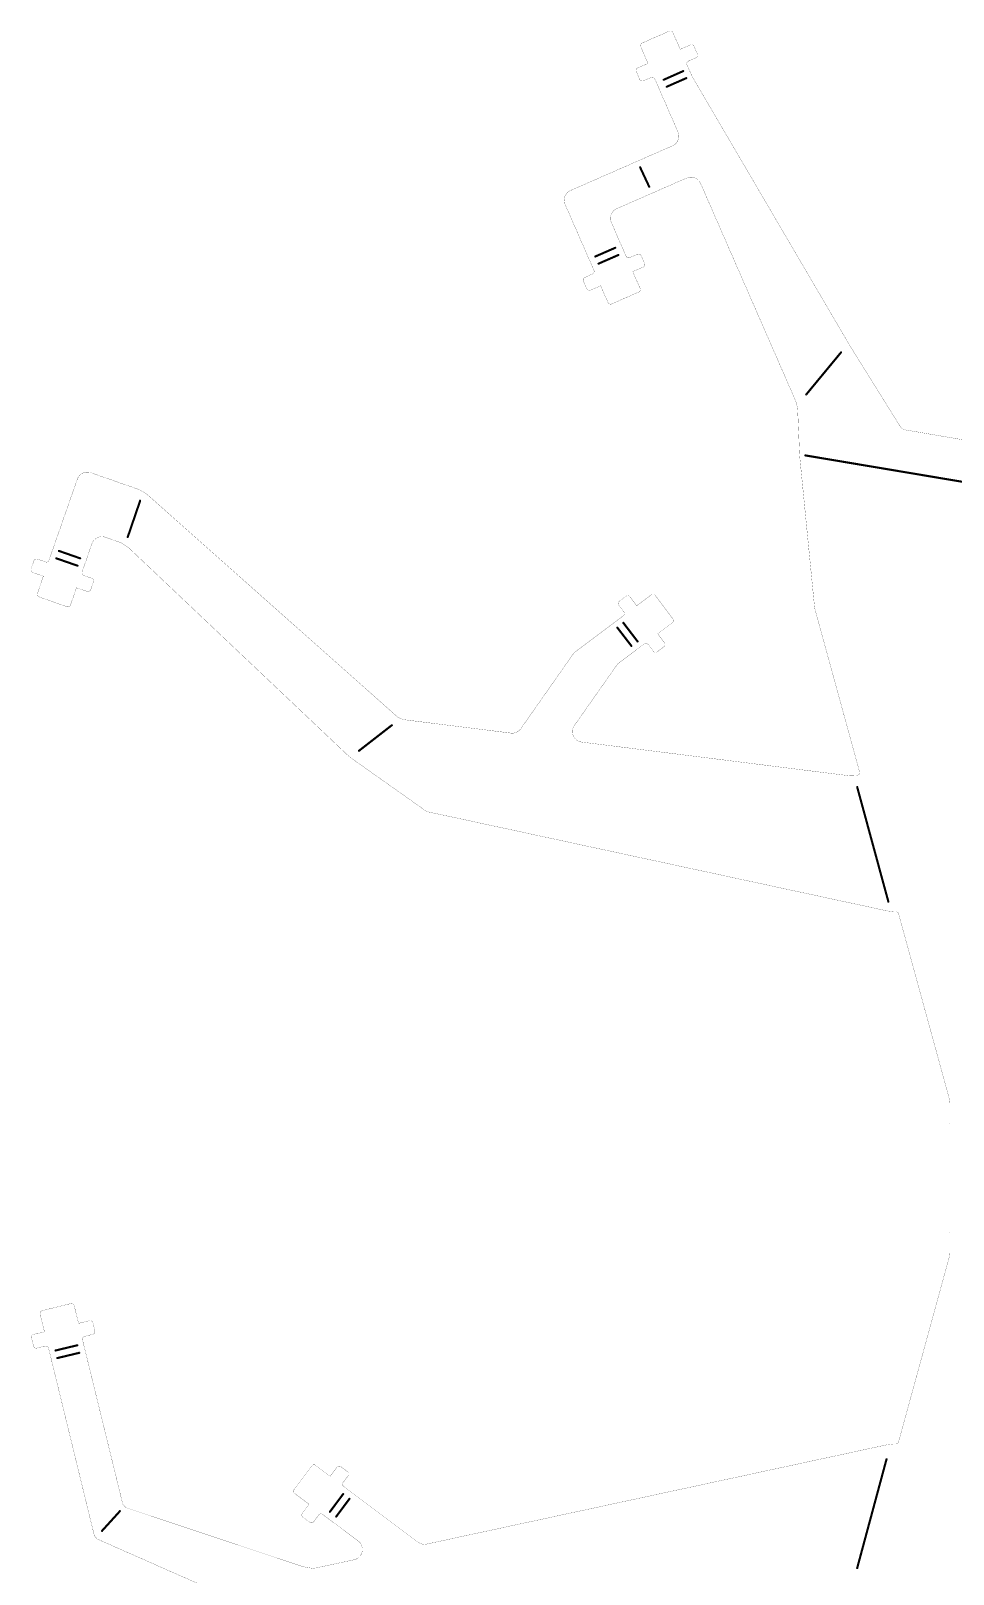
# Model space of a CAD drawing. Extents: x 325 to 617, y 86 to 372.
# Drawn here: x 325.1 to 390.8, y 230.5 to 340.4 of the extents above; entities that cross this region are included whole.
import ezdxf

# ---------------------------------------------------------------- set-up
doc = ezdxf.new("R2010")
doc.units = 0
doc.layers.add('BOTTOMOVERLAY', color=54, linetype='CONTINUOUS')
doc.layers.add('MECHANICAL1', color=6, linetype='CONTINUOUS')

msp = doc.modelspace()

# ---------------------------------------------------------------- linework, layer by layer
at = {"layer": 'BOTTOMOVERLAY', "const_width": 0.15}
for points in [[(370.18, 336.95), (371.58, 337.57)], [(370.39, 336.45), (371.8, 337.07)], [(368.5, 330.72), (369.15, 329.33)], [(365.31, 324.36), (366.73, 324.98)], [(365.54, 323.85), (366.96, 324.47)], [(380.34, 314.53), (382.82, 317.53)], [(380.28, 310.19), (408.55, 305.44)], [(331.99, 304.37), (332.88, 306.97)], [(327.08, 303.39), (328.6, 302.86)], [(326.9, 302.86), (328.42, 302.33)], [(366.88, 297.92), (367.89, 296.61)], [(367.31, 298.26), (368.32, 296.94)], [(348.47, 289.15), (350.81, 290.97)], [(383.97, 286.57), (386.19, 278.41)], [(326.85, 246.43), (328.4, 246.8)], [(326.98, 245.89), (328.53, 246.26)], [(383.97, 230.93), (386.06, 238.68)], [(346.4, 234.94), (347.34, 236.2)], [(346.85, 234.6), (347.79, 235.86)], [(330.16, 233.58), (331.44, 234.99)]]:
    msp.add_lwpolyline(points, dxfattribs=at)
at = {"layer": 'BOTTOMOVERLAY', "const_width": 0.075}
for points in [[(371.54, 337.57, 1), (371.61, 337.57, 1)], [(370.14, 336.95, 1), (370.21, 336.95, 1)], [(370.36, 336.45, 1), (370.43, 336.45, 1)], [(371.76, 337.07, 1), (371.83, 337.07, 1)], [(368.47, 330.72, 1), (368.54, 330.72, 1)], [(369.11, 329.33, 1), (369.19, 329.33, 1)], [(365.27, 324.36, 1), (365.35, 324.36, 1)], [(366.7, 324.98, 1), (366.77, 324.98, 1)], [(366.92, 324.47, 1), (366.99, 324.47, 1)], [(365.5, 323.85, 1), (365.57, 323.85, 1)], [(382.79, 317.53, 1), (382.86, 317.53, 1)], [(380.3, 314.53, 1), (380.37, 314.53, 1)], [(380.24, 310.19, 1), (380.31, 310.19, 1)], [(332.84, 306.97, 1), (332.91, 306.97, 1)], [(327.05, 303.39, 1), (327.12, 303.39, 1)], [(331.96, 304.37, 1), (332.03, 304.37, 1)], [(326.86, 302.86, 1), (326.94, 302.86, 1)], [(328.38, 302.33, 1), (328.45, 302.33, 1)], [(328.56, 302.86, 1), (328.64, 302.86, 1)], [(366.84, 297.92, 1), (366.91, 297.92, 1)], [(367.27, 298.26, 1), (367.35, 298.26, 1)], [(368.28, 296.94, 1), (368.36, 296.94, 1)], [(367.85, 296.61, 1), (367.92, 296.61, 1)], [(350.78, 290.97, 1), (350.85, 290.97, 1)], [(348.43, 289.15, 1), (348.51, 289.15, 1)], [(383.94, 286.57, 1), (384.01, 286.57, 1)], [(386.15, 278.41, 1), (386.23, 278.41, 1)], [(326.81, 246.43, 1), (326.89, 246.43, 1)], [(328.36, 246.8, 1), (328.44, 246.8, 1)], [(328.49, 246.26, 1), (328.57, 246.26, 1)], [(326.94, 245.89, 1), (327.02, 245.89, 1)], [(386.02, 238.68, 1), (386.1, 238.68, 1)], [(347.31, 236.2, 1), (347.38, 236.2, 1)], [(347.75, 235.86, 1), (347.83, 235.86, 1)], [(331.4, 234.99, 1), (331.47, 234.99, 1)], [(346.36, 234.94, 1), (346.44, 234.94, 1)], [(346.81, 234.6, 1), (346.89, 234.6, 1)], [(330.12, 233.58, 1), (330.2, 233.58, 1)], [(383.93, 230.93, 1), (384.01, 230.93, 1)]]:
    msp.add_lwpolyline(points, format="xyb", close=True, dxfattribs=at)
at = {"layer": 'MECHANICAL1', "const_width": 0.0127}
for points in [[(368.65, 339.57), (370.57, 340.41)], [(370.84, 340.31), (371.36, 339.12)], [(368.55, 339.31), (369.07, 338.11)], [(371.36, 339.12), (372.09, 339.44)], [(372.35, 339.33), (372.59, 338.78)], [(368.23, 337.53), (368.47, 336.98)], [(368.33, 337.79), (369.07, 338.11)], [(371.84, 338.02), (372.14, 337.34)], [(371.94, 338.28), (372.49, 338.52)], [(368.74, 336.88), (369.29, 337.12)], [(369.55, 337.01), (371.2, 333.23)], [(372.14, 337.34), (372.24, 337.13)], [(372.24, 337.13), (383.26, 318.33)], [(363.54, 329.06), (370.82, 332.25)], [(366.84, 327.77), (371.82, 329.95)], [(372.81, 329.57), (379.64, 313.95)], [(363.16, 328.07), (365.21, 323.38)], [(366.45, 326.79), (367.5, 324.38)], [(367.77, 324.28), (368.32, 324.52)], [(368.58, 324.41), (368.82, 323.87)], [(367.98, 323.28), (368.72, 323.6)], [(367.98, 323.28), (368.5, 322.09)], [(364.46, 322.61), (364.7, 322.06)], [(364.56, 322.87), (365.11, 323.11)], [(364.96, 321.96), (365.69, 322.28)], [(365.69, 322.28), (366.21, 321.09)], [(366.48, 320.98), (368.4, 321.83)], [(383.26, 318.33), (383.44, 318.02)], [(383.44, 318.02), (387.05, 312.23)], [(379.64, 313.95), (379.72, 313.52)], [(379.72, 313.52), (379.76, 312.78)], [(379.76, 312.78), (379.86, 310.42)], [(387.39, 312.01), (401.73, 309.56)], [(379.86, 310.42), (379.88, 310.08)], [(379.88, 310.08), (380.94, 299.31)], [(329.36, 308.96), (332.85, 307.74)], [(326.38, 302.72), (328.4, 308.5)], [(332.85, 307.74), (333.35, 307.43)], [(333.35, 307.43), (351.26, 291.52)], [(328.74, 301.89), (329.44, 303.9)], [(330.4, 304.36), (331.53, 303.97)], [(331.53, 303.97), (332.03, 303.64)], [(332.03, 303.64), (347.67, 288.83)], [(325.11, 302.11), (325.3, 302.67)], [(325.56, 302.8), (326.13, 302.6)], [(325.23, 301.85), (325.98, 301.59)], [(325.56, 300.36), (325.98, 301.59)], [(328.86, 301.64), (329.43, 301.44)], [(327.91, 299.53), (328.34, 300.76)], [(328.34, 300.76), (329.1, 300.5)], [(329.35, 300.62), (329.55, 301.19)], [(367.02, 299.8), (367.5, 300.16)], [(367.78, 300.12), (368.26, 299.48)], [(368.26, 299.48), (369.3, 300.26)], [(369.58, 300.22), (370.84, 298.54)], [(325.68, 300.11), (327.66, 299.41)], [(366.98, 299.52), (367.34, 299.04)], [(380.94, 299.31), (384.14, 287.65)], [(363.83, 296.16), (367.3, 298.76)], [(369.76, 297.48), (370.8, 298.26)], [(369.76, 297.48), (370.24, 296.84)], [(360, 290.72), (363.78, 296.11)], [(366.93, 295.36), (368.8, 296.76)], [(369.08, 296.72), (369.44, 296.24)], [(369.72, 296.2), (370.2, 296.56)], [(363.82, 290.95), (366.89, 295.32)], [(351.26, 291.52), (351.64, 291.37)], [(351.64, 291.37), (359.29, 290.41)], [(364.34, 289.77), (383.49, 287.36)], [(347.67, 288.83), (347.94, 288.61)], [(347.94, 288.61), (353.3, 284.82)], [(383.49, 287.36), (383.92, 287.38)], [(383.92, 287.38), (384, 287.41)], [(353.3, 284.82), (386.13, 277.74)], [(386.13, 277.74), (386.58, 277.69)], [(386.58, 277.69), (386.72, 277.69)], [(386.92, 277.54), (390.56, 264.27)], [(390.56, 264.27), (390.58, 264.1)], [(390.58, 262.6), (390.58, 264.1)], [(390.58, 254.86), (390.58, 262.6)], [(390.58, 253.35), (390.58, 254.86)], [(386.92, 239.92), (390.56, 253.19)], [(390.56, 253.19), (390.58, 253.35)], [(325.9, 249.27), (327.94, 249.77)], [(328.18, 249.62), (328.49, 248.36)], [(325.75, 249.03), (326.06, 247.76)], [(328.49, 248.36), (329.27, 248.55)], [(325.28, 247.57), (326.06, 247.76)], [(328.92, 247.43), (329.5, 247.58)], [(329.51, 248.4), (329.65, 247.82)], [(325.14, 247.33), (325.28, 246.75)], [(325.52, 246.6), (326.1, 246.74)], [(326.35, 246.6), (329.61, 233.25)], [(328.77, 247.19), (331.64, 235.48)], [(353.3, 232.64), (386.13, 239.72)], [(386.13, 239.72), (386.58, 239.77)], [(386.58, 239.77), (386.72, 239.77)], [(343.84, 236.53), (345.1, 238.21)], [(345.38, 238.25), (346.42, 237.47)], [(346.42, 237.47), (346.9, 238.11)], [(347.18, 238.15), (347.66, 237.79)], [(347.34, 237.03), (347.7, 237.51)], [(347.38, 236.75), (352.69, 232.77)], [(331.64, 235.48), (331.84, 235.25)], [(343.88, 236.25), (344.92, 235.47)], [(344.44, 234.83), (344.92, 235.47)], [(331.84, 235.25), (344.47, 231.03)], [(344.48, 234.55), (344.96, 234.19)], [(345.24, 234.23), (345.6, 234.71)], [(345.88, 234.75), (348.41, 232.86)], [(329.61, 233.25), (329.79, 233.01)], [(329.79, 233.01), (344.1, 226.69)], [(344.47, 231.03), (345.21, 230.9)], [(345.21, 230.9), (348.12, 231.52)]]:
    msp.add_lwpolyline(points, dxfattribs=at)
for points in [[(370.57, 340.41, -0.414214), (370.84, 340.31)], [(368.55, 339.31, -0.414214), (368.65, 339.57)], [(372.09, 339.44, -0.414214), (372.35, 339.33)], [(372.59, 338.78, -0.414214), (372.49, 338.52)], [(368.23, 337.53, -0.414214), (368.33, 337.79)], [(371.84, 338.02, -0.414214), (371.94, 338.28)], [(368.74, 336.88, -0.414214), (368.47, 336.98)], [(369.29, 337.12, -0.414214), (369.55, 337.01)], [(371.2, 333.23, -0.414214), (370.82, 332.25)], [(371.82, 329.95, -0.414214), (372.81, 329.57)], [(363.16, 328.07, -0.414214), (363.54, 329.06)], [(366.45, 326.79, -0.414214), (366.84, 327.77)], [(367.77, 324.28, -0.414214), (367.5, 324.38)], [(368.32, 324.52, -0.414214), (368.58, 324.41)], [(365.21, 323.38, -0.414214), (365.11, 323.11)], [(368.82, 323.87, -0.414214), (368.72, 323.6)], [(364.46, 322.61, -0.414214), (364.56, 322.87)], [(364.96, 321.96, -0.414214), (364.7, 322.06)], [(366.48, 320.98, -0.414214), (366.21, 321.09)], [(368.5, 322.09, -0.414214), (368.4, 321.83)], [(387.39, 312.01, -0.214103), (387.05, 312.23)], [(328.4, 308.5, -0.414214), (329.36, 308.96)], [(329.44, 303.9, -0.414214), (330.4, 304.36)], [(325.3, 302.67, -0.414214), (325.56, 302.8)], [(326.38, 302.72, -0.414214), (326.13, 302.6)], [(325.23, 301.85, -0.414214), (325.11, 302.11)], [(328.86, 301.64, -0.414214), (328.74, 301.89)], [(329.43, 301.44, -0.414214), (329.55, 301.19)], [(325.68, 300.11, -0.414214), (325.56, 300.36)], [(329.35, 300.62, -0.414214), (329.1, 300.5)], [(367.5, 300.16, -0.414214), (367.78, 300.12)], [(369.3, 300.26, -0.414214), (369.58, 300.22)], [(327.91, 299.53, -0.414214), (327.66, 299.41)], [(366.98, 299.52, -0.414214), (367.02, 299.8)], [(367.34, 299.04, -0.414214), (367.3, 298.76)], [(370.84, 298.54, -0.414214), (370.8, 298.26)], [(370.24, 296.84, -0.414214), (370.2, 296.56)], [(363.78, 296.11, -0.079061), (363.83, 296.16)], [(368.8, 296.76, -0.414214), (369.08, 296.72)], [(369.72, 296.2, -0.414214), (369.44, 296.24)], [(366.89, 295.32, -0.079061), (366.93, 295.36)], [(360, 290.72, -0.277863), (359.29, 290.41)], [(364.34, 289.77, -0.565113), (363.82, 290.95)], [(384.14, 287.65, -0.414214), (384, 287.41)], [(386.72, 277.69, -0.341522), (386.92, 277.54)], [(327.94, 249.77, -0.414214), (328.18, 249.62)], [(325.75, 249.03, -0.414214), (325.9, 249.27)], [(329.27, 248.55, -0.414214), (329.51, 248.4)], [(325.14, 247.33, -0.414214), (325.28, 247.57)], [(328.77, 247.19, -0.414214), (328.92, 247.43)], [(329.65, 247.82, -0.414214), (329.5, 247.58)], [(325.52, 246.6, -0.414214), (325.28, 246.75)], [(326.1, 246.74, -0.414214), (326.35, 246.6)], [(386.92, 239.92, -0.341522), (386.72, 239.77)], [(345.1, 238.21, -0.414214), (345.38, 238.25)], [(346.9, 238.11, -0.414214), (347.18, 238.15)], [(347.66, 237.79, -0.414214), (347.7, 237.51)], [(343.88, 236.25, -0.414214), (343.84, 236.53)], [(347.38, 236.75, -0.414214), (347.34, 237.03)], [(344.48, 234.55, -0.414214), (344.44, 234.83)], [(345.24, 234.23, -0.414214), (344.96, 234.19)], [(345.6, 234.71, -0.414214), (345.88, 234.75)], [(348.41, 232.86, -0.643131), (348.12, 231.52)], [(353.3, 232.64, -0.217189), (352.69, 232.77)]]:
    msp.add_lwpolyline(points, format="xyb", dxfattribs=at)
at = {"layer": 'MECHANICAL1', "const_width": 0.00635}
for points in [[(370.57, 340.41, 1), (370.58, 340.41, 1)], [(370.57, 340.41, 1), (370.58, 340.41, 1)], [(370.83, 340.31, 1), (370.84, 340.31, 1)], [(370.83, 340.31, 1), (370.84, 340.31, 1)], [(368.54, 339.31, 1), (368.55, 339.31, 1)], [(368.54, 339.31, 1), (368.55, 339.31, 1)], [(368.65, 339.57, 1), (368.65, 339.57, 1)], [(368.65, 339.57, 1), (368.65, 339.57, 1)], [(371.35, 339.12, 1), (371.36, 339.12, 1)], [(371.35, 339.12, 1), (371.36, 339.12, 1)], [(372.09, 339.44, 1), (372.09, 339.44, 1)], [(372.09, 339.44, 1), (372.09, 339.44, 1)], [(372.35, 339.33, 1), (372.36, 339.33, 1)], [(372.35, 339.33, 1), (372.36, 339.33, 1)], [(372.59, 338.78, 1), (372.6, 338.78, 1)], [(372.59, 338.78, 1), (372.6, 338.78, 1)], [(368.23, 337.53, 1), (368.23, 337.53, 1)], [(368.23, 337.53, 1), (368.23, 337.53, 1)], [(368.33, 337.79, 1), (368.34, 337.79, 1)], [(368.33, 337.79, 1), (368.34, 337.79, 1)], [(369.06, 338.11, 1), (369.07, 338.11, 1)], [(369.06, 338.11, 1), (369.07, 338.11, 1)], [(371.84, 338.02, 1), (371.84, 338.02, 1)], [(371.84, 338.02, 1), (371.84, 338.02, 1)], [(371.94, 338.28, 1), (371.95, 338.28, 1)], [(371.94, 338.28, 1), (371.95, 338.28, 1)], [(372.49, 338.52, 1), (372.49, 338.52, 1)], [(372.49, 338.52, 1), (372.49, 338.52, 1)], [(368.47, 336.98, 1), (368.48, 336.98, 1)], [(368.47, 336.98, 1), (368.48, 336.98, 1)], [(368.73, 336.88, 1), (368.74, 336.88, 1)], [(368.73, 336.88, 1), (368.74, 336.88, 1)], [(369.28, 337.12, 1), (369.29, 337.12, 1)], [(369.28, 337.12, 1), (369.29, 337.12, 1)], [(369.55, 337.01, 1), (369.55, 337.01, 1)], [(369.55, 337.01, 1), (369.55, 337.01, 1)], [(372.13, 337.34, 1), (372.14, 337.34, 1)], [(372.13, 337.34, 1), (372.14, 337.34, 1)], [(372.24, 337.13, 1), (372.24, 337.13, 1)], [(372.24, 337.13, 1), (372.24, 337.13, 1)], [(371.2, 333.23, 1), (371.21, 333.23, 1)], [(371.2, 333.23, 1), (371.21, 333.23, 1)], [(370.81, 332.25, 1), (370.82, 332.25, 1)], [(370.81, 332.25, 1), (370.82, 332.25, 1)], [(371.82, 329.95, 1), (371.82, 329.95, 1)], [(371.82, 329.95, 1), (371.82, 329.95, 1)], [(363.54, 329.06, 1), (363.55, 329.06, 1)], [(363.54, 329.06, 1), (363.55, 329.06, 1)], [(372.8, 329.57, 1), (372.81, 329.57, 1)], [(372.8, 329.57, 1), (372.81, 329.57, 1)], [(363.15, 328.07, 1), (363.16, 328.07, 1)], [(363.15, 328.07, 1), (363.16, 328.07, 1)], [(366.83, 327.77, 1), (366.84, 327.77, 1)], [(366.83, 327.77, 1), (366.84, 327.77, 1)], [(366.45, 326.79, 1), (366.45, 326.79, 1)], [(366.45, 326.79, 1), (366.45, 326.79, 1)], [(367.5, 324.38, 1), (367.51, 324.38, 1)], [(367.5, 324.38, 1), (367.51, 324.38, 1)], [(368.31, 324.52, 1), (368.32, 324.52, 1)], [(368.31, 324.52, 1), (368.32, 324.52, 1)], [(368.58, 324.41, 1), (368.58, 324.41, 1)], [(368.58, 324.41, 1), (368.58, 324.41, 1)], [(365.21, 323.38, 1), (365.21, 323.38, 1)], [(365.21, 323.38, 1), (365.21, 323.38, 1)], [(367.76, 324.28, 1), (367.77, 324.28, 1)], [(367.76, 324.28, 1), (367.77, 324.28, 1)], [(367.98, 323.28, 1), (367.99, 323.28, 1)], [(367.98, 323.28, 1), (367.99, 323.28, 1)], [(368.71, 323.6, 1), (368.72, 323.6, 1)], [(368.71, 323.6, 1), (368.72, 323.6, 1)], [(368.82, 323.87, 1), (368.82, 323.87, 1)], [(368.82, 323.87, 1), (368.82, 323.87, 1)], [(364.45, 322.61, 1), (364.46, 322.61, 1)], [(364.45, 322.61, 1), (364.46, 322.61, 1)], [(364.56, 322.87, 1), (364.56, 322.87, 1)], [(364.56, 322.87, 1), (364.56, 322.87, 1)], [(365.11, 323.11, 1), (365.11, 323.11, 1)], [(365.11, 323.11, 1), (365.11, 323.11, 1)], [(365.69, 322.28, 1), (365.7, 322.28, 1)], [(365.69, 322.28, 1), (365.7, 322.28, 1)], [(364.69, 322.06, 1), (364.7, 322.06, 1)], [(364.69, 322.06, 1), (364.7, 322.06, 1)], [(364.96, 321.96, 1), (364.96, 321.96, 1)], [(364.96, 321.96, 1), (364.96, 321.96, 1)], [(366.21, 321.09, 1), (366.22, 321.09, 1)], [(366.21, 321.09, 1), (366.22, 321.09, 1)], [(368.4, 321.83, 1), (368.4, 321.83, 1)], [(368.4, 321.83, 1), (368.4, 321.83, 1)], [(368.5, 322.09, 1), (368.51, 322.09, 1)], [(368.5, 322.09, 1), (368.51, 322.09, 1)], [(366.47, 320.98, 1), (366.48, 320.98, 1)], [(366.47, 320.98, 1), (366.48, 320.98, 1)], [(383.25, 318.33, 1), (383.26, 318.33, 1)], [(383.25, 318.33, 1), (383.26, 318.33, 1)], [(383.44, 318.02, 1), (383.44, 318.02, 1)], [(383.44, 318.02, 1), (383.44, 318.02, 1)], [(379.64, 313.95, 1), (379.64, 313.95, 1)], [(379.64, 313.95, 1), (379.64, 313.95, 1)], [(379.72, 313.52, 1), (379.73, 313.52, 1)], [(379.72, 313.52, 1), (379.73, 313.52, 1)], [(379.75, 312.78, 1), (379.76, 312.78, 1)], [(379.75, 312.78, 1), (379.76, 312.78, 1)], [(387.05, 312.23, 1), (387.05, 312.23, 1)], [(387.05, 312.23, 1), (387.05, 312.23, 1)], [(387.39, 312.01, 1), (387.39, 312.01, 1)], [(387.39, 312.01, 1), (387.39, 312.01, 1)], [(379.85, 310.42, 1), (379.86, 310.42, 1)], [(379.85, 310.42, 1), (379.86, 310.42, 1)], [(379.88, 310.08, 1), (379.89, 310.08, 1)], [(379.88, 310.08, 1), (379.89, 310.08, 1)], [(329.36, 308.96, 1), (329.36, 308.96, 1)], [(329.36, 308.96, 1), (329.36, 308.96, 1)], [(328.4, 308.5, 1), (328.41, 308.5, 1)], [(328.4, 308.5, 1), (328.41, 308.5, 1)], [(332.85, 307.74, 1), (332.86, 307.74, 1)], [(332.85, 307.74, 1), (332.86, 307.74, 1)], [(333.35, 307.43, 1), (333.36, 307.43, 1)], [(333.35, 307.43, 1), (333.36, 307.43, 1)], [(329.44, 303.9, 1), (329.45, 303.9, 1)], [(329.44, 303.9, 1), (329.45, 303.9, 1)], [(330.39, 304.36, 1), (330.4, 304.36, 1)], [(330.39, 304.36, 1), (330.4, 304.36, 1)], [(331.53, 303.97, 1), (331.53, 303.97, 1)], [(331.53, 303.97, 1), (331.53, 303.97, 1)], [(332.03, 303.64, 1), (332.03, 303.64, 1)], [(332.03, 303.64, 1), (332.03, 303.64, 1)], [(325.3, 302.67, 1), (325.31, 302.67, 1)], [(325.3, 302.67, 1), (325.31, 302.67, 1)], [(325.56, 302.8, 1), (325.56, 302.8, 1)], [(325.56, 302.8, 1), (325.56, 302.8, 1)], [(326.12, 302.6, 1), (326.13, 302.6, 1)], [(326.12, 302.6, 1), (326.13, 302.6, 1)], [(326.38, 302.72, 1), (326.38, 302.72, 1)], [(326.38, 302.72, 1), (326.38, 302.72, 1)], [(325.1, 302.11, 1), (325.11, 302.11, 1)], [(325.1, 302.11, 1), (325.11, 302.11, 1)], [(325.23, 301.85, 1), (325.23, 301.85, 1)], [(325.23, 301.85, 1), (325.23, 301.85, 1)], [(325.98, 301.59, 1), (325.99, 301.59, 1)], [(325.98, 301.59, 1), (325.99, 301.59, 1)], [(328.74, 301.89, 1), (328.74, 301.89, 1)], [(328.74, 301.89, 1), (328.74, 301.89, 1)], [(328.86, 301.64, 1), (328.87, 301.64, 1)], [(328.86, 301.64, 1), (328.87, 301.64, 1)], [(329.43, 301.44, 1), (329.43, 301.44, 1)], [(329.43, 301.44, 1), (329.43, 301.44, 1)], [(325.55, 300.36, 1), (325.56, 300.36, 1)], [(325.55, 300.36, 1), (325.56, 300.36, 1)], [(328.34, 300.76, 1), (328.35, 300.76, 1)], [(328.34, 300.76, 1), (328.35, 300.76, 1)], [(329.1, 300.5, 1), (329.1, 300.5, 1)], [(329.1, 300.5, 1), (329.1, 300.5, 1)], [(329.35, 300.62, 1), (329.36, 300.62, 1)], [(329.35, 300.62, 1), (329.36, 300.62, 1)], [(329.55, 301.19, 1), (329.56, 301.19, 1)], [(329.55, 301.19, 1), (329.56, 301.19, 1)], [(367.5, 300.16, 1), (367.51, 300.16, 1)], [(367.5, 300.16, 1), (367.51, 300.16, 1)], [(367.78, 300.12, 1), (367.79, 300.12, 1)], [(367.78, 300.12, 1), (367.79, 300.12, 1)], [(369.3, 300.26, 1), (369.31, 300.26, 1)], [(369.3, 300.26, 1), (369.31, 300.26, 1)], [(369.58, 300.22, 1), (369.59, 300.22, 1)], [(369.58, 300.22, 1), (369.59, 300.22, 1)], [(325.67, 300.11, 1), (325.68, 300.11, 1)], [(325.67, 300.11, 1), (325.68, 300.11, 1)], [(327.66, 299.41, 1), (327.66, 299.41, 1)], [(327.66, 299.41, 1), (327.66, 299.41, 1)], [(327.91, 299.53, 1), (327.92, 299.53, 1)], [(327.91, 299.53, 1), (327.92, 299.53, 1)], [(366.98, 299.52, 1), (366.99, 299.52, 1)], [(366.98, 299.52, 1), (366.99, 299.52, 1)], [(367.02, 299.8, 1), (367.03, 299.8, 1)], [(367.02, 299.8, 1), (367.03, 299.8, 1)], [(367.34, 299.04, 1), (367.35, 299.04, 1)], [(367.34, 299.04, 1), (367.35, 299.04, 1)], [(368.26, 299.48, 1), (368.27, 299.48, 1)], [(368.26, 299.48, 1), (368.27, 299.48, 1)], [(380.94, 299.31, 1), (380.95, 299.31, 1)], [(380.94, 299.31, 1), (380.95, 299.31, 1)], [(367.3, 298.76, 1), (367.31, 298.76, 1)], [(367.3, 298.76, 1), (367.31, 298.76, 1)], [(370.8, 298.26, 1), (370.81, 298.26, 1)], [(370.8, 298.26, 1), (370.81, 298.26, 1)], [(370.84, 298.54, 1), (370.85, 298.54, 1)], [(370.84, 298.54, 1), (370.85, 298.54, 1)], [(369.76, 297.48, 1), (369.77, 297.48, 1)], [(369.76, 297.48, 1), (369.77, 297.48, 1)], [(370.24, 296.84, 1), (370.25, 296.84, 1)], [(370.24, 296.84, 1), (370.25, 296.84, 1)], [(363.78, 296.11, 1), (363.79, 296.11, 1)], [(363.78, 296.11, 1), (363.79, 296.11, 1)], [(363.82, 296.16, 1), (363.83, 296.16, 1)], [(363.82, 296.16, 1), (363.83, 296.16, 1)], [(368.8, 296.76, 1), (368.81, 296.76, 1)], [(368.8, 296.76, 1), (368.81, 296.76, 1)], [(369.08, 296.72, 1), (369.09, 296.72, 1)], [(369.08, 296.72, 1), (369.09, 296.72, 1)], [(369.44, 296.24, 1), (369.45, 296.24, 1)], [(369.44, 296.24, 1), (369.45, 296.24, 1)], [(369.72, 296.2, 1), (369.73, 296.2, 1)], [(369.72, 296.2, 1), (369.73, 296.2, 1)], [(370.2, 296.56, 1), (370.21, 296.56, 1)], [(370.2, 296.56, 1), (370.21, 296.56, 1)], [(366.89, 295.32, 1), (366.89, 295.32, 1)], [(366.89, 295.32, 1), (366.89, 295.32, 1)], [(366.93, 295.36, 1), (366.94, 295.36, 1)], [(366.93, 295.36, 1), (366.94, 295.36, 1)], [(351.26, 291.52, 1), (351.26, 291.52, 1)], [(351.26, 291.52, 1), (351.26, 291.52, 1)], [(351.63, 291.37, 1), (351.64, 291.37, 1)], [(351.63, 291.37, 1), (351.64, 291.37, 1)], [(359.29, 290.41, 1), (359.3, 290.41, 1)], [(359.29, 290.41, 1), (359.3, 290.41, 1)], [(360, 290.72, 1), (360, 290.72, 1)], [(360, 290.72, 1), (360, 290.72, 1)], [(363.82, 290.95, 1), (363.83, 290.95, 1)], [(363.82, 290.95, 1), (363.83, 290.95, 1)], [(364.34, 289.77, 1), (364.35, 289.77, 1)], [(364.34, 289.77, 1), (364.35, 289.77, 1)], [(347.66, 288.83, 1), (347.67, 288.83, 1)], [(347.66, 288.83, 1), (347.67, 288.83, 1)], [(347.94, 288.61, 1), (347.94, 288.61, 1)], [(347.94, 288.61, 1), (347.94, 288.61, 1)], [(383.49, 287.36, 1), (383.5, 287.36, 1)], [(383.49, 287.36, 1), (383.5, 287.36, 1)], [(383.92, 287.38, 1), (383.93, 287.38, 1)], [(383.92, 287.38, 1), (383.93, 287.38, 1)], [(384, 287.41, 1), (384.01, 287.41, 1)], [(384, 287.41, 1), (384.01, 287.41, 1)], [(384.14, 287.65, 1), (384.15, 287.65, 1)], [(384.14, 287.65, 1), (384.15, 287.65, 1)], [(353.29, 284.82, 1), (353.3, 284.82, 1)], [(353.29, 284.82, 1), (353.3, 284.82, 1)], [(386.13, 277.74, 1), (386.14, 277.74, 1)], [(386.13, 277.74, 1), (386.14, 277.74, 1)], [(386.58, 277.69, 1), (386.59, 277.69, 1)], [(386.58, 277.69, 1), (386.59, 277.69, 1)], [(386.72, 277.69, 1), (386.72, 277.69, 1)], [(386.72, 277.69, 1), (386.72, 277.69, 1)], [(386.91, 277.54, 1), (386.92, 277.54, 1)], [(386.91, 277.54, 1), (386.92, 277.54, 1)], [(390.55, 264.27, 1), (390.56, 264.27, 1)], [(390.55, 264.27, 1), (390.56, 264.27, 1)], [(390.57, 264.1, 1), (390.58, 264.1, 1)], [(390.57, 264.1, 1), (390.58, 264.1, 1)], [(390.57, 262.6, 1), (390.58, 262.6, 1)], [(390.57, 262.6, 1), (390.58, 262.6, 1)], [(390.57, 254.86, 1), (390.58, 254.86, 1)], [(390.57, 254.86, 1), (390.58, 254.86, 1)], [(390.55, 253.19, 1), (390.56, 253.19, 1)], [(390.55, 253.19, 1), (390.56, 253.19, 1)], [(390.57, 253.35, 1), (390.58, 253.35, 1)], [(390.57, 253.35, 1), (390.58, 253.35, 1)], [(327.94, 249.77, 1), (327.94, 249.77, 1)], [(327.94, 249.77, 1), (327.94, 249.77, 1)], [(328.18, 249.62, 1), (328.18, 249.62, 1)], [(328.18, 249.62, 1), (328.18, 249.62, 1)], [(325.75, 249.03, 1), (325.75, 249.03, 1)], [(325.75, 249.03, 1), (325.75, 249.03, 1)], [(325.9, 249.27, 1), (325.9, 249.27, 1)], [(325.9, 249.27, 1), (325.9, 249.27, 1)], [(329.26, 248.55, 1), (329.27, 248.55, 1)], [(329.26, 248.55, 1), (329.27, 248.55, 1)], [(325.28, 247.57, 1), (325.29, 247.57, 1)], [(325.28, 247.57, 1), (325.29, 247.57, 1)], [(326.06, 247.76, 1), (326.06, 247.76, 1)], [(326.06, 247.76, 1), (326.06, 247.76, 1)], [(328.49, 248.36, 1), (328.49, 248.36, 1)], [(328.49, 248.36, 1), (328.49, 248.36, 1)], [(328.92, 247.43, 1), (328.92, 247.43, 1)], [(328.92, 247.43, 1), (328.92, 247.43, 1)], [(329.5, 248.4, 1), (329.51, 248.4, 1)], [(329.5, 248.4, 1), (329.51, 248.4, 1)], [(329.5, 247.58, 1), (329.51, 247.58, 1)], [(329.5, 247.58, 1), (329.51, 247.58, 1)], [(329.65, 247.82, 1), (329.65, 247.82, 1)], [(329.65, 247.82, 1), (329.65, 247.82, 1)], [(325.13, 247.33, 1), (325.14, 247.33, 1)], [(325.13, 247.33, 1), (325.14, 247.33, 1)], [(325.28, 246.75, 1), (325.28, 246.75, 1)], [(325.28, 246.75, 1), (325.28, 246.75, 1)], [(325.52, 246.6, 1), (325.52, 246.6, 1)], [(325.52, 246.6, 1), (325.52, 246.6, 1)], [(326.1, 246.74, 1), (326.11, 246.74, 1)], [(326.1, 246.74, 1), (326.11, 246.74, 1)], [(326.34, 246.6, 1), (326.35, 246.6, 1)], [(326.34, 246.6, 1), (326.35, 246.6, 1)], [(328.77, 247.19, 1), (328.78, 247.19, 1)], [(328.77, 247.19, 1), (328.78, 247.19, 1)], [(386.13, 239.72, 1), (386.14, 239.72, 1)], [(386.13, 239.72, 1), (386.14, 239.72, 1)], [(386.58, 239.77, 1), (386.59, 239.77, 1)], [(386.58, 239.77, 1), (386.59, 239.77, 1)], [(386.72, 239.77, 1), (386.72, 239.77, 1)], [(386.72, 239.77, 1), (386.72, 239.77, 1)], [(386.91, 239.92, 1), (386.92, 239.92, 1)], [(386.91, 239.92, 1), (386.92, 239.92, 1)], [(345.1, 238.21, 1), (345.1, 238.21, 1)], [(345.1, 238.21, 1), (345.1, 238.21, 1)], [(345.38, 238.25, 1), (345.38, 238.25, 1)], [(345.38, 238.25, 1), (345.38, 238.25, 1)], [(346.42, 237.47, 1), (346.43, 237.47, 1)], [(346.42, 237.47, 1), (346.43, 237.47, 1)], [(346.9, 238.11, 1), (346.9, 238.11, 1)], [(346.9, 238.11, 1), (346.9, 238.11, 1)], [(347.18, 238.15, 1), (347.18, 238.15, 1)], [(347.18, 238.15, 1), (347.18, 238.15, 1)], [(347.66, 237.79, 1), (347.66, 237.79, 1)], [(347.66, 237.79, 1), (347.66, 237.79, 1)], [(347.7, 237.51, 1), (347.71, 237.51, 1)], [(347.7, 237.51, 1), (347.71, 237.51, 1)], [(343.84, 236.53, 1), (343.85, 236.53, 1)], [(343.84, 236.53, 1), (343.85, 236.53, 1)], [(347.34, 237.03, 1), (347.35, 237.03, 1)], [(347.34, 237.03, 1), (347.35, 237.03, 1)], [(347.38, 236.75, 1), (347.39, 236.75, 1)], [(347.38, 236.75, 1), (347.39, 236.75, 1)], [(331.63, 235.48, 1), (331.64, 235.48, 1)], [(331.63, 235.48, 1), (331.64, 235.48, 1)], [(343.88, 236.25, 1), (343.89, 236.25, 1)], [(343.88, 236.25, 1), (343.89, 236.25, 1)], [(344.92, 235.47, 1), (344.93, 235.47, 1)], [(344.92, 235.47, 1), (344.93, 235.47, 1)], [(331.83, 235.25, 1), (331.84, 235.25, 1)], [(331.83, 235.25, 1), (331.84, 235.25, 1)], [(344.44, 234.83, 1), (344.45, 234.83, 1)], [(344.44, 234.83, 1), (344.45, 234.83, 1)], [(344.48, 234.55, 1), (344.49, 234.55, 1)], [(344.48, 234.55, 1), (344.49, 234.55, 1)], [(344.96, 234.19, 1), (344.97, 234.19, 1)], [(344.96, 234.19, 1), (344.97, 234.19, 1)], [(345.24, 234.23, 1), (345.25, 234.23, 1)], [(345.24, 234.23, 1), (345.25, 234.23, 1)], [(345.6, 234.71, 1), (345.61, 234.71, 1)], [(345.6, 234.71, 1), (345.61, 234.71, 1)], [(345.88, 234.75, 1), (345.89, 234.75, 1)], [(345.88, 234.75, 1), (345.89, 234.75, 1)], [(329.6, 233.25, 1), (329.61, 233.25, 1)], [(329.6, 233.25, 1), (329.61, 233.25, 1)], [(329.79, 233.01, 1), (329.8, 233.01, 1)], [(329.79, 233.01, 1), (329.8, 233.01, 1)], [(348.4, 232.86, 1), (348.41, 232.86, 1)], [(348.4, 232.86, 1), (348.41, 232.86, 1)], [(352.68, 232.77, 1), (352.69, 232.77, 1)], [(352.68, 232.77, 1), (352.69, 232.77, 1)], [(353.29, 232.64, 1), (353.3, 232.64, 1)], [(353.29, 232.64, 1), (353.3, 232.64, 1)], [(344.46, 231.03, 1), (344.47, 231.03, 1)], [(344.46, 231.03, 1), (344.47, 231.03, 1)], [(345.21, 230.9, 1), (345.21, 230.9, 1)], [(345.21, 230.9, 1), (345.21, 230.9, 1)], [(348.11, 231.52, 1), (348.12, 231.52, 1)], [(348.11, 231.52, 1), (348.12, 231.52, 1)]]:
    msp.add_lwpolyline(points, format="xyb", close=True, dxfattribs=at)

doc.saveas('drawing.dxf')
